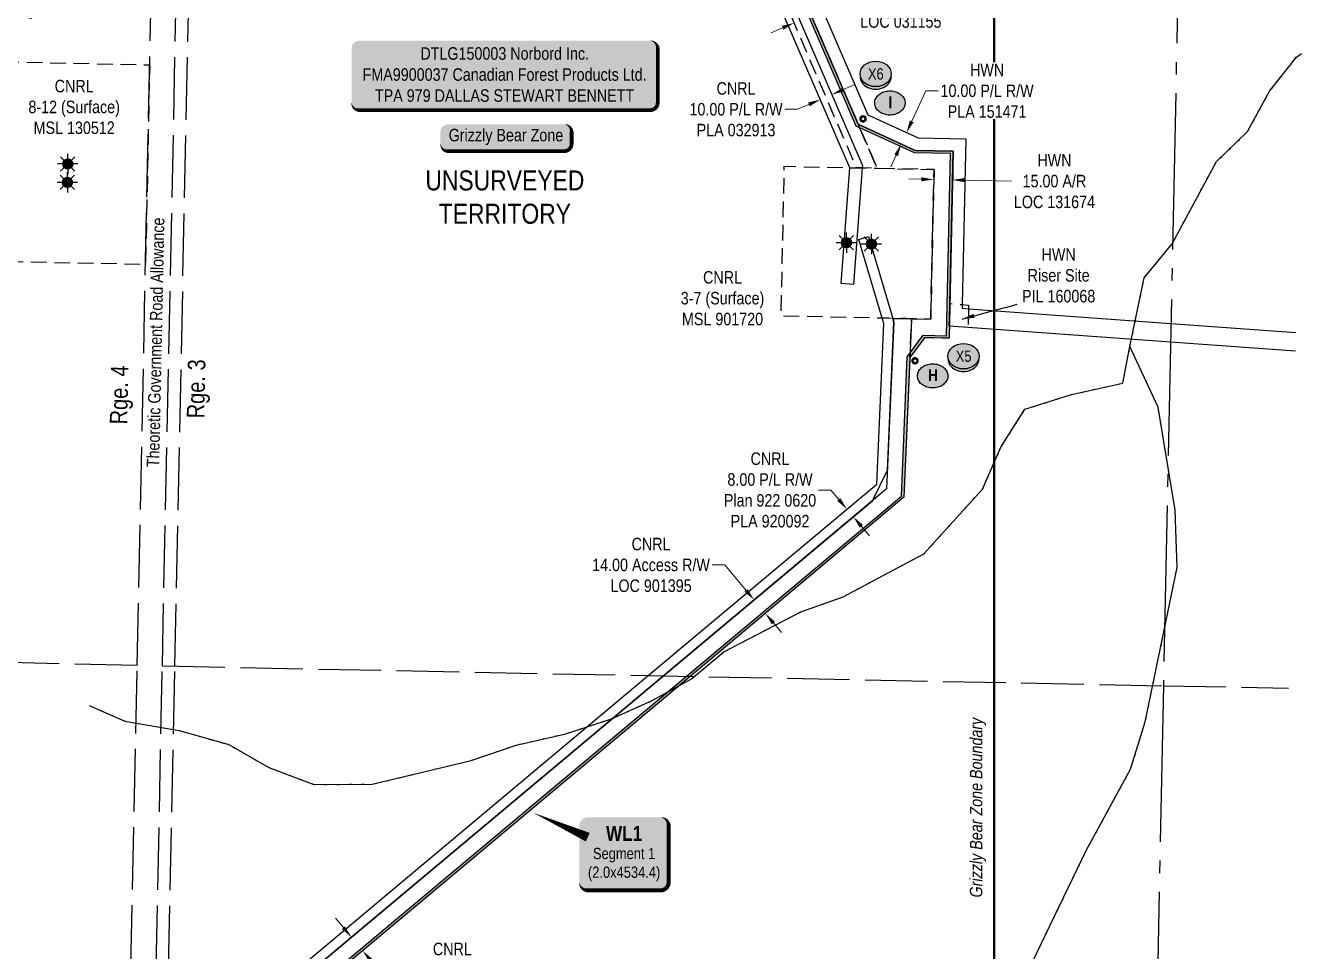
# Model space of a CAD drawing. Extents: x 402981 to 415543, y 6059617 to 6063944.
# Drawn here: x 406219 to 407240, y 6061111 to 6061852 of the extents above; entities that cross this region are included whole.
import ezdxf
from ezdxf.enums import TextEntityAlignment as Align

# ---------------------------------------------------------------- set-up
doc = ezdxf.new("R2010")
doc.units = 0
doc.header["$LTSCALE"] = 5
doc.header["$PDMODE"] = 34
doc.header["$PDSIZE"] = 5
for name, pattern in [('DASHDOT2', [12.7, 6.35, -3.175, 0, -3.175]), ('foc-ACCESSROAD', [3.75, 2.5, -1.25]), ('foc-QUARTERLINE', [33, 25, -3, 2, -3]), ('foc-UNSURVEYED', [12.5, 10, -2.5]), ('foc-WHEELTRACKS', [2, 0.4, -1.6])]:
    doc.linetypes.add(name, pattern=pattern)
doc.layers.get('Defpoints').update_dxf_attribs({"color": 9})
for name, color, linetype in [('AS-SURFACE IMPACT', 7, 'Continuous'), ('AS-WILDLIFE', 131, 'DASHDOT2'), ('AS-WILDLIFE-BLOCK', 131, 'Continuous'), ('CG-NOTES', 7, 'Continuous'), ('D-TXT', 6, 'Continuous'), ('F-AR', 190, 'foc-ACCESSROAD'), ('F-RW', 190, 'Continuous'), ('F-WS', 190, 'foc-ACCESSROAD'), ('F-WS-S', 190, 'Continuous'), ('L-QSEC', 8, 'foc-QUARTERLINE'), ('L-ROAD-T', 7, 'Continuous'), ('L-UNS-T', 3, 'Continuous'), ('L-USEC', 7, 'foc-UNSURVEYED'), ('P-CROSSINGS', 250, 'Continuous'), ('P-PROPOSED', 10, 'Continuous'), ('T-WATER-P3', 160, 'foc-WHEELTRACKS')]:
    doc.layers.add(name, color=color, linetype=linetype)
for name, color, linetype, lineweight in [('F-AR-T', 190, 'Continuous', 9), ('F-RW-T', 190, 'Continuous', 9), ('F-WS-T', 190, 'Continuous', 9)]:
    doc.layers.add(name, color=color, linetype=linetype, lineweight=lineweight)
doc.styles.add('240', font='ARIALN.TTF', dxfattribs={"height": 30})
doc.styles.add('80', font='ARIALN.TTF', dxfattribs={"height": 10})
doc.styles.add('80CG', font='ARIALN.TTF', dxfattribs={"height": 10})
doc.styles.add('80L', font='ARIALN.TTF', dxfattribs={"height": 10})
doc.styles.add('BOLD', font='ARIALNB.TTF')
doc.styles.add('Crossing', font='ARIALN.TTF', dxfattribs={"height": 10})
doc.styles.add('foc-LtypeFont', font='ARIALN.TTF', dxfattribs={"height": 7.35})
doc.linetypes.add('foc-TOPO-flowdirection-NOLINE', pattern='A,0,[">",foc-LtypeFont,S=0.3,R=0,X=0,Y=-0.945],-20,[">",foc-LtypeFont,S=0.3,R=0,X=0,Y=-0.945],0', length=20)
doc.dimstyles.new('Compass 5 000', dxfattribs={"dimscale": 5, "dimtxt": 9, "dimasz": 2, "dimexe": 0.2, "dimexo": 0.0625, "dimgap": 0.5, "dimtad": 0, "dimtih": 1, "dimtoh": 1, "dimzin": 0, "dimdsep": 46, "dimtxsty": '80CG', "dimcen": 0.1, "dimse1": 1, "dimse2": 1, "dimclrd": 256, "dimclrt": 256, "dimaunit": 1, "dimadec": 4, "dimazin": 0, "dimtfac": 0.06, "dimtofl": 0, "dimtmove": 0, "dimatfit": 1, "dimfxl": 0.2, "dimtolj": 1, "dimtzin": 0, "dimlwd": -1, "dimarcsym": 0})

# ---------------------------------------------------------------- blocks, each defined once
blk = doc.blocks.new('*D531')
at = {"layer": 'Defpoints', "color": 0, "transparency": 16777216}
for p in [(406833.7, 6061854), (406867.2, 6061814.1), (406853.4, 6061808.2)]:
    blk.add_point(p, dxfattribs=at)
at = {"layer": 'F-AR-T', "transparency": 16777216}
for p, q in [((406856.6, 6061863.9), (406874.7, 6061871.7)), ((406874.7, 6061871.7), (406884.7, 6061871.7)), ((406824.5, 6061850), (406815.3, 6061846.1))]:
    blk.add_line(p, q, dxfattribs=at)
for points in [[(406856, 6061865.4), (406857.3, 6061862.3), (406847.4, 6061859.9)], [(406823.8, 6061851.5), (406825.1, 6061848.5), (406833.7, 6061854)]]:
    blk.add_solid(points, dxfattribs=at)
at = {"layer": 'F-AR-T', "transparency": 16777216, "insert": (406919.1, 6061871.7), "char_height": 10, "attachment_point": 5, "style": '80CG'}
blk.add_mtext('\\A1;CNRL\\P15.00 A/R\\PLOC 031155', dxfattribs=at)
blk = doc.blocks.new('*D538')
at = {"layer": 'Defpoints', "color": 0, "transparency": 16777216}
for p in [(406960.4, 6061728.3), (406944.8, 6061700.1), (406959.8, 6061699.7)]:
    blk.add_point(p, dxfattribs=at)
at = {"layer": 'F-AR-T', "transparency": 16777216}
for p, q in [((406935.5, 6061728.9), (406925.5, 6061729.1)), ((406970.4, 6061728.1), (407007.7, 6061727.3))]:
    blk.add_line(p, q, dxfattribs=at)
for points in [[(406935.5, 6061730.5), (406935.4, 6061727.2), (406945.5, 6061728.6)], [(406970.5, 6061729.8), (406970.4, 6061726.4), (406960.4, 6061728.3)]]:
    blk.add_solid(points, dxfattribs=at)
at = {"layer": 'F-AR-T', "transparency": 16777216, "insert": (407042, 6061727.3), "char_height": 10, "attachment_point": 5, "style": '80CG'}
blk.add_mtext('\\A1;HWN\\P15.00 A/R\\PLOC 131674', dxfattribs=at)
blk = doc.blocks.new('*D576')
at = {"layer": 'Defpoints', "color": 0, "transparency": 16777216}
for p in [(406479.4, 6061122.1), (406488.4, 6061111.4), (406488.4, 6061111.3)]:
    blk.add_point(p, dxfattribs=at)
at = {"layer": 'F-AR-T', "transparency": 16777216}
for p, q in [((406473, 6061129.8), (406466.6, 6061137.4)), ((406494.9, 6061103.7), (406501.3, 6061096)), ((406501.3, 6061096), (406511.3, 6061096))]:
    blk.add_line(p, q, dxfattribs=at)
for points in [[(406474.3, 6061130.8), (406471.8, 6061128.7), (406479.5, 6061122.1)], [(406496.1, 6061104.8), (406493.6, 6061102.6), (406488.4, 6061111.4)]]:
    blk.add_solid(points, dxfattribs=at)
at = {"layer": 'F-AR-T', "transparency": 16777216, "insert": (406560.2, 6061096), "char_height": 10, "attachment_point": 5, "style": '80CG'}
blk.add_mtext('\\A1;CNRL\\P14.00 Access R/W\\PLOC 901395', dxfattribs=at)
blk = doc.blocks.new('*D577')
at = {"layer": 'Defpoints', "color": 0, "transparency": 16777216}
for p in [(406833.5, 6061418.8), (406842.5, 6061408.1), (406801.7, 6061392.1)]:
    blk.add_point(p, dxfattribs=at)
at = {"layer": 'F-AR-T', "transparency": 16777216}
for p, q in [((406778.2, 6061420.1), (406768.2, 6061420.1)), ((406795.2, 6061399.8), (406778.2, 6061420.1)), ((406817.1, 6061373.7), (406823.5, 6061366.1))]:
    blk.add_line(p, q, dxfattribs=at)
for points in [[(406796.5, 6061400.8), (406794, 6061398.7), (406801.7, 6061392.1)], [(406818.3, 6061374.8), (406815.8, 6061372.6), (406810.6, 6061381.4)]]:
    blk.add_solid(points, dxfattribs=at)
at = {"layer": 'F-AR-T', "transparency": 16777216, "insert": (406719.2, 6061420.1), "char_height": 10, "attachment_point": 5, "style": '80CG'}
blk.add_mtext('\\A1;CNRL\\P14.00 Access R/W\\PLOC 901395', dxfattribs=at)
blk = doc.blocks.new('*D584')
at = {"layer": 'Defpoints', "color": 0, "transparency": 16777216}
for p in [(406850.7, 6061802), (406859.8, 6061806), (406854.7, 6061792.7)]:
    blk.add_point(p, dxfattribs=at)
at = {"layer": 'F-RW-T', "transparency": 16777216}
for p, q in [((406873.1, 6061800.6), (406882.2, 6061804.6)), ((406836.3, 6061784.8), (406826.3, 6061784.8)), ((406845.5, 6061788.7), (406836.3, 6061784.8))]:
    blk.add_line(p, q, dxfattribs=at)
for points in [[(406872.4, 6061802.1), (406873.7, 6061799.1), (406863.9, 6061796.6)], [(406844.9, 6061790.2), (406846.2, 6061787.2), (406854.7, 6061792.7)]]:
    blk.add_solid(points, dxfattribs=at)
at = {"layer": 'F-RW-T', "transparency": 16777216, "insert": (406787.2, 6061784.8), "char_height": 10, "attachment_point": 5, "style": '80CG'}
blk.add_mtext('\\A1;CNRL\\P10.00 P/L R/W\\PPLA 032913', dxfattribs=at)
blk = doc.blocks.new('*D606')
at = {"layer": 'Defpoints', "color": 0, "transparency": 16777216}
for p in [(406199.1, 6061874.5), (406214.1, 6061874.2), (406198.8, 6061859.3)]:
    blk.add_point(p, dxfattribs=at)
at = {"layer": 'F-RW-T', "transparency": 16777216}
for p, q in [((406188.8, 6061859.5), (406178.8, 6061859.8)), ((406223.8, 6061858.8), (406233.7, 6061858.6))]:
    blk.add_line(p, q, dxfattribs=at)
for points in [[(406188.8, 6061861.2), (406188.7, 6061857.9), (406198.8, 6061859.3)], [(406223.8, 6061860.5), (406223.7, 6061857.2), (406213.8, 6061859)]]:
    blk.add_solid(points, dxfattribs=at)
at = {"layer": 'F-RW-T', "transparency": 16777216, "insert": (406139.7, 6061859.8), "char_height": 10, "attachment_point": 5, "style": '80CG'}
blk.add_mtext('\\A1;CNRL\\P15.00 P/L R/W\\PPLA 131818', dxfattribs=at)
blk = doc.blocks.new('*D612')
at = {"layer": 'Defpoints', "color": 0, "transparency": 16777216}
for p in [(406922.5, 6061766.7), (406923.6, 6061766.1), (406918.3, 6061757.6)]:
    blk.add_point(p, dxfattribs=at)
at = {"layer": 'F-RW-T', "transparency": 16777216}
for p, q in [((406927.8, 6061775.2), (406939, 6061799.6)), ((406939, 6061799.6), (406949, 6061799.6)), ((406915.3, 6061748), (406911.1, 6061738.9))]:
    blk.add_line(p, q, dxfattribs=at)
for points in [[(406926.3, 6061775.9), (406929.3, 6061774.5), (406923.6, 6061766.1)], [(406913.8, 6061748.6), (406916.8, 6061747.3), (406919.4, 6061757)]]:
    blk.add_solid(points, dxfattribs=at)
at = {"layer": 'F-RW-T', "transparency": 16777216, "insert": (406988.1, 6061799.6), "char_height": 10, "attachment_point": 5, "style": '80CG', "bg_fill": 3, "box_fill_scale": 1.1, "bg_fill_color": 256, "bg_fill_true_color": 13158600, "bg_fill_transparency": 0}
blk.add_mtext('\\A1;HWN\\P10.00 P/L R/W\\PPLA 151471', dxfattribs=at)
blk = doc.blocks.new('*D651')
at = {"layer": 'Defpoints', "color": 0, "transparency": 16777216}
for p in [(406875.9, 6061464.8), (406872.4, 6061461.9), (406877.6, 6061455.7)]:
    blk.add_point(p, dxfattribs=at)
at = {"layer": 'F-RW-T', "transparency": 16777216}
for p, q in [((406863.1, 6061480.1), (406853.1, 6061480.1)), ((406869.5, 6061472.5), (406863.1, 6061480.1)), ((406887.5, 6061451), (406893.9, 6061443.3))]:
    blk.add_line(p, q, dxfattribs=at)
for points in [[(406870.8, 6061473.5), (406868.2, 6061471.4), (406875.9, 6061464.8)], [(406888.8, 6061452.1), (406886.2, 6061449.9), (406881.1, 6061458.7)]]:
    blk.add_solid(points, dxfattribs=at)
at = {"layer": 'F-RW-T', "transparency": 16777216, "insert": (406814.4, 6061480.1), "char_height": 10, "attachment_point": 5, "style": '80CG'}
blk.add_mtext('\\A1;CNRL\\P8.00 P/L R/W\\PPlan 922 0620\\PPLA 920092', dxfattribs=at)
blk = doc.blocks.new('*U666')
h = blk.add_hatch(color=255)
edge = h.paths.add_edge_path()
edge.add_line((-116.5, -28.5), (116.5, -28.5))
edge.add_arc((116.5, -22.5), 6, 270, 360)
edge.add_line((122.5, -22.5), (122.5, 21))
edge.add_arc((116.5, 21), 6, 0, 90)
edge.add_line((116.5, 27), (-116.5, 27))
edge.add_arc((-116.5, 21), 6, 90, 180)
edge.add_line((-122.5, 21), (-122.5, -22.5))
edge.add_arc((-116.5, -22.5), 6, 180, 270)
at = {"color": 44, "flags": 128}
blk.add_lwpolyline([(-116.5, -28.5, 3, 3, 0), (116.5, -28.5, 3, 3, 0.414214), (122.5, -22.5, 3, 3, 0), (122.5, 21, 3, 0, 0.414214), (116.5, 27, 0, 0, 0), (-116.5, 27, 0, 0, 0.414214), (-122.5, 21, 0, 0, 0), (-122.5, -22.5, 0, 3, 0.414214)], format="xyseb", close=True, dxfattribs=at)
at = {"color": 44, "style": '80'}
blk.add_attdef('ENTER_TEXT_001', (-36, -5), '', height=10, dxfattribs=at)
blk = doc.blocks.new('xing2')
h = blk.add_hatch(color=50)
h.dxf.hatch_style = 1
edge = h.paths.add_edge_path()
edge.add_ellipse((0, 0), major_axis=(-12.5, 0), ratio=0.816297, start_angle=0, end_angle=360)
h = blk.add_hatch(color=250)
h.dxf.hatch_style = 1
edge = h.paths.add_edge_path()
edge.add_ellipse((0, -2), major_axis=(-12.5, 0), ratio=0.816297, start_angle=0, end_angle=180)
edge.add_line((12.5, -2), (12.5, 0))
edge.add_ellipse((0, 0), major_axis=(-12.5, 0), ratio=0.816297, start_angle=0, end_angle=180, ccw=False)
edge.add_line((-12.5, 0), (-12.5, -2))
at = {"color": 250}
blk.add_ellipse((0, 0), major_axis=(-12.5, 0), ratio=0.816297, dxfattribs=at)
blk.add_ellipse((0, -2), major_axis=(-12.5, 0), ratio=0.816297, start_param=0, end_param=3.141593, dxfattribs=at)
at = {"color": 250, "style": 'Crossing'}
blk.add_attdef('CROSSING', text='', height=9, dxfattribs=at).set_placement((0.1, 0), align=Align.MIDDLE_CENTER)
at = {"color": 250, "style": 'Crossing', "flags": 1}
for tag, p in [('OWNER', (0.1, -12.5)), ('DESCRIPTION', (0.1, -25.8)), ('LOCATION', (0.1, -39.3)), ('DWG_REF', (0.1, -52.8))]:
    blk.add_attdef(tag, text='', height=9, dxfattribs=at).set_placement(p, align=Align.MIDDLE_CENTER)
blk = doc.blocks.new('*U688')
h = blk.add_hatch(color=255)
edge = h.paths.add_edge_path()
edge.add_line((-46.5, -11.5), (46.5, -11.5))
edge.add_arc((46.5, -5.5), 6, 270, 360)
edge.add_line((52.5, -5.5), (52.5, 4))
edge.add_arc((46.5, 4), 6, 0, 90)
edge.add_line((46.5, 10), (-46.5, 10))
edge.add_arc((-46.5, 4), 6, 90, 180)
edge.add_line((-52.5, 4), (-52.5, -5.5))
edge.add_arc((-46.5, -5.5), 6, 180, 270)
at = {"color": 131, "flags": 128}
blk.add_lwpolyline([(-46.5, -11.5, 3, 3, 0), (46.5, -11.5, 3, 3, 0.414214), (52.5, -5.5, 3, 3, 0), (52.5, 4, 3, 0, 0.414214), (46.5, 10, 0, 0, 0), (-46.5, 10, 0, 0, 0.414214), (-52.5, 4, 0, 0, 0), (-52.5, -5.5, 0, 3, 0.414214)], format="xyseb", close=True, dxfattribs=at)
at = {"color": 131, "style": '80'}
blk.add_attdef('ENTER_TEXT_001', (-36, -5), '', height=10, dxfattribs=at)
blk = doc.blocks.new('GAS')
h = blk.add_hatch(color=255)
h.dxf.hatch_style = 1
edge = h.paths.add_edge_path()
edge.add_arc((0, 0), 0.9, 0, 360)
for p, q in [((-0.81, 0), (-1.62, 0)), ((-0.57, 0.57), (-1.14, 1.14)), ((0, 0.81), (0, 1.62)), ((0.57, 0.57), (1.14, 1.14)), ((1.62, 0), (0.81, 0)), ((-0.57, -0.57), (-1.14, -1.14)), ((0, -0.81), (0, -1.62)), ((1.14, -1.14), (0.57, -0.57))]:
    blk.add_line(p, q)
blk.add_circle((0, 0), 0.8)
blk = doc.blocks.new('AA')
at = {"const_width": 4}
blk.add_lwpolyline([(-1, 0, 1), (1, 0, 1)], format="xyb", close=True, dxfattribs=at)
blk.add_circle((0, 0), 2)
blk = doc.blocks.new('Route_Letters')
h = blk.add_hatch(color=255)
h.dxf.hatch_style = 1
edge = h.paths.add_edge_path()
edge.add_ellipse((-0.1, 0.5), major_axis=(-12, 0), ratio=0.789318, start_angle=0, end_angle=360)
at = {"color": 5}
blk.add_open_spline([(-12.3, 0.5), (-12.3, -0.3), (-12.2, -1), (-11.7, -2.8), (-11.1, -3.9), (-9.6, -5.8), (-8.5, -6.7), (-6.2, -8), (-4.9, -8.5), (-2.1, -9.2), (-0.7, -9.3), (2.2, -9.1), (3.6, -8.8), (6.3, -7.9), (7.5, -7.2), (9.5, -5.6), (10.4, -4.6), (11.6, -2.5), (12, -1.4), (12.2, 0.9), (12, 2.1), (11.2, 4.3), (10.5, 5.4), (8.8, 7.2), (7.7, 8), (5.3, 9.2), (3.9, 9.7), (1.1, 10.2), (-0.4, 10.2), (-3.2, 9.9), (-4.6, 9.6), (-7.2, 8.5), (-8.3, 7.7), (-10.2, 6), (-11, 5), (-12, 2.9), (-12.3, 1.7), (-12.3, 0.5), (-12.3, 0.5), (-12.3, 0.5)], degree=3, knots=[0, 0, 0, 0, 0.219529, 0.219529, 0.575727, 0.575727, 0.931924, 0.931924, 1.288121, 1.288121, 1.644318, 1.644318, 2.000515, 2.000515, 2.356712, 2.356712, 2.712909, 2.712909, 3.069107, 3.069107, 3.425304, 3.425304, 3.781501, 3.781501, 4.137698, 4.137698, 4.493895, 4.493895, 4.850092, 4.850092, 5.20629, 5.20629, 5.562487, 5.562487, 5.918684, 5.918684, 6.274881, 6.274881, 6.283185, 6.283185, 6.283185, 6.283185], dxfattribs=at)
at = {"color": 14, "style": 'BOLD'}
blk.add_attdef('A', text='', height=9.5, dxfattribs=at).set_placement((0.2, 1), align=Align.MIDDLE)

msp = doc.modelspace()

# ---------------------------------------------------------------- hatches: boundary and pattern name
at = {"layer": 'CG-NOTES'}
h = msp.add_hatch(color=254, dxfattribs=at)
edge = h.paths.add_edge_path()
edge.add_line((406668.436, 6061159.663), (406726.736, 6061159.663))
edge.add_arc((406726.736, 6061166.263), 6.6, 270, 360)
edge.add_line((406733.336, 6061166.263), (406733.336, 6061211.465))
edge.add_arc((406726.736, 6061211.465), 6.6, 0, 90)
edge.add_line((406726.736, 6061218.065), (406668.436, 6061218.065))
edge.add_arc((406668.436, 6061211.465), 6.6, 90, 180)
edge.add_line((406661.836, 6061211.465), (406661.836, 6061166.263))
edge.add_arc((406668.436, 6061166.263), 6.6, 180, 270)
at = {"layer": 'P-PROPOSED'}
h = msp.add_hatch(color=256, dxfattribs=at)
h.dxf.hatch_style = 1
h.paths.add_polyline_path([(405711.676, 6060412.872), (405687.843, 6060441.478), (405706.61, 6060457.113), (405803.065, 6060532.605), (405813.105, 6060541.999), (405979.699, 6060363.944), (405987.007, 6060370.781), (405823.829, 6060545.215), (405824.572, 6060557.669), (406049.226, 6060745.913), (406298.731, 6060955.012), (406329.433, 6060980.739), (406749.138, 6061332.443), (406919.497, 6061475.211), (406924.276, 6061586.789), (406936.926, 6061603.998), (406955.675, 6061603.606), (406958.907, 6061749.32), (406930.034, 6061749.954), (406883.389, 6061771.388), (406834.997, 6061883.756), (406896.892, 6061978.326), (406916.788, 6062008.728), (406887.078, 6062121.646), (406828.198, 6062198.542), (406685.44, 6062370.435), (406686.875, 6062385.999), (406693.712, 6062391.674), (406701.388, 6062398.044), (406703.745, 6062400.006), (406610.996, 6062511.682), (406604.576, 6062519.413), (406578.151, 6062551.231), (406556.982, 6062533.667), (406549.286, 6062534.374), (406400.839, 6062713.122), (406402.726, 6062734.347), (406394.899, 6062743.656), (406383.465, 6062734.043), (406365.985, 6062755.091), (406336.552, 6062790.499), (406288.711, 6062847.852), (406279.286, 6062859.474), (406269.84, 6062871.123), (406206.118, 6062949.712), (406181.037, 6062980.445), (406177.201, 6062985.179), (406167.776, 6062996.794), (405948.445, 6063267.118), (405878.985, 6063254.591), (405836.062, 6063258.424), (405836.24, 6063260.416), (405878.895, 6063256.607), (405949.253, 6063269.296), (406169.329, 6062998.054), (406178.755, 6062986.438), (406182.589, 6062981.707), (406207.669, 6062950.974), (406271.393, 6062872.383), (406280.84, 6062860.734), (406290.256, 6062849.122), (406338.089, 6062791.779), (406367.524, 6062756.368), (406383.718, 6062736.868), (406395.143, 6062746.474), (406404.791, 6062734.998), (406402.904, 6062713.766), (406550.295, 6062536.29), (406556.341, 6062535.734), (406578.412, 6062554.047), (406606.114, 6062520.69), (406612.535, 6062512.959), (406706.56, 6062399.747), (406702.666, 6062396.506), (406694.99, 6062390.135), (406688.791, 6062384.989), (406687.507, 6062371.076), (406829.762, 6062199.789), (406888.91, 6062122.543), (406918.949, 6062008.377), (406898.565, 6061977.231), (406837.259, 6061883.56), (406884.922, 6061772.885), (406930.493, 6061751.944), (406960.951, 6061751.275), (406957.631, 6061601.565), (406937.923, 6061601.977), (406926.248, 6061586.095), (406921.457, 6061474.244), (406750.423, 6061330.91), (406330.717, 6060979.206), (406300.016, 6060953.479), (406050.51, 6060744.38), (405826.517, 6060556.69), (405825.877, 6060545.953), (405989.833, 6060370.687), (405979.605, 6060361.117), (405813.011, 6060539.172), (405804.367, 6060531.085), (405707.867, 6060455.557), (405690.66, 6060441.222), (405713.213, 6060414.152)])

# ---------------------------------------------------------------- linework, layer by layer
at = {"layer": 'AS-WILDLIFE', "const_width": 2, "flags": 128}
msp.add_lwpolyline([(405448.474, 6063348.749), (406993.795, 6062355.327), (406993.795, 6060421.621)], dxfattribs=at)
at = {"layer": 'CG-NOTES', "color": 1, "true_color": 0xff1414, "flags": 128}
msp.add_lwpolyline([(406624.83, 6061221.812, 0, 7.5, 0), (406668.539, 6061202.21, 0, 0, 0)], format="xyseb", dxfattribs=at)
msp.add_lwpolyline([(406668.436, 6061159.663, 3.3, 3.3, 0), (406726.736, 6061159.663, 3.3, 3.3, 0.41421356), (406733.336, 6061166.263, 3.3, 3.3, 0), (406733.336, 6061211.465, 3.3, 0, 0.41421356), (406726.736, 6061218.065, 0, 0, 0), (406668.436, 6061218.065, 0, 0, 0.41421356), (406661.836, 6061211.465, 0, 0, 0), (406661.836, 6061166.263, 0, 3.3, 0.41421356)], format="xyseb", close=True, dxfattribs=at)
at = {"layer": 'F-AR', "flags": 128}
for points in [[(406887.071, 6061767.895), (406900.122, 6061737.589), (406888.254, 6061737.861), (406883.625, 6061737.97), (406820.295, 6061885.029), (406884.937, 6061983.796), (406890.324, 6061992.027), (406898.163, 6062004.004), (406902.586, 6062031.27), (406879.751, 6062118.058), (406873.089, 6062126.758), (406868.252, 6062133.072), (406821.943, 6062193.554), (406647.948, 6062403.06), (406648.364, 6062403.406), (406655.639, 6062409.447), (406680.805, 6062379.146), (406681.193, 6062378.679), (406829.762, 6062199.789), (406881.035, 6062132.82), (406888.91, 6062122.543), (406918.55, 6062009.891), (406918.949, 6062008.377), (406903.978, 6061985.501), (406898.565, 6061977.231), (406837.259, 6061883.56), (406885.492, 6061771.559), (406887.071, 6061767.895)], [(406958.195, 6061627.005), (406957.796, 6061609.017), (406957.631, 6061601.565), (406937.923, 6061601.977), (406926.248, 6061586.095), (406926.466, 6061591.2), (406927.537, 6061616.208), (406927.579, 6061617.19), (406942.972, 6061616.868), (406945.628, 6061736.614), (406900.119, 6061737.597), (406887.071, 6061767.895), (406885.493, 6061771.559), (406884.922, 6061772.885), (406930.493, 6061751.944), (406960.951, 6061751.275), (406958.195, 6061627.005)]]:
    msp.add_lwpolyline(points, close=True, dxfattribs=at)
at = {"layer": 'F-RW'}
for points in [[(406825.95, 6061884.539), (406888.4, 6061739.791), (406888.254, 6061737.861), (406888.254, 6061737.861), (406881.204, 6061644.606), (406871.237, 6061645.359), (406878.247, 6061738.089), (406814.642, 6061885.519)], [(407234.792, 6061591.261), (407134.919, 6061598.483), (406972.8, 6061610.19), (406957.846, 6061611.288), (406958.195, 6061627.005), (406958.245, 6061629.275), (406960.951, 6061751.275), (406930.527, 6061751.944), (406884.913, 6061772.906), (406837.259, 6061883.56)], [(406848.568, 6061882.58), (406892.575, 6061780.394), (406932.844, 6061761.894), (406971.17, 6061761.052), (406968.226, 6061628.535), (406968.164, 6061625.551), (406973.118, 6061625.185), (407135.227, 6061613.472), (407235.1, 6061606.258)], [(406331.322, 6061008.411), (406716.955, 6061331.571), (406899.895, 6061484.875), (406905.402, 6061613.473), (406904.231, 6061617.594), (406885.448, 6061680.671), (406893.116, 6061682.946), (406912.579, 6061617.456), (406913.451, 6061614.467), (406907.736, 6061481.01), (406903.925, 6061477.816), (406729.129, 6061331.331), (406331.102, 6060997.791)], [(406331.102, 6060997.791), (406729.13, 6061331.33), (406896.322, 6061471.445), (406908.38, 6061496.054), (406913.451, 6061614.467), (406912.564, 6061617.48), (406923.53, 6061617.275), (406927.579, 6061617.19), (406927.537, 6061616.208), (406926.466, 6061591.2), (406921.457, 6061474.244), (406750.423, 6061330.91), (406330.717, 6060979.206)]]:
    msp.add_lwpolyline(points, dxfattribs=at)
at = {"layer": 'F-WS', "flags": 128}
for points in [[(406200.637, 6061662.889), (406194.713, 6061663.011), (406194.9, 6061672.128), (406197.612, 6061803.816), (406198.006, 6061822.91), (406205.227, 6061822.761), (406317.97, 6061820.44), (406314.658, 6061660.541), (406212.751, 6061662.64), (406200.637, 6061662.889)], [(406945.628, 6061736.614), (406942.972, 6061616.868), (406927.579, 6061617.19), (406923.53, 6061617.275), (406912.564, 6061617.48), (406909.536, 6061617.568), (406904.218, 6061617.657), (406823.241, 6061619.371), (406825.794, 6061739.22), (406878.247, 6061738.082), (406883.625, 6061737.966), (406888.254, 6061737.861), (406900.119, 6061737.597), (406945.628, 6061736.614)], [(406973.117, 6061625.177), (406972.799, 6061610.16), (406957.846, 6061611.288), (406958.195, 6061627.005), (406958.245, 6061629.275), (406968.222, 6061628.536), (406973.18, 6061628.168), (406973.117, 6061625.177)]]:
    msp.add_lwpolyline(points, close=True, dxfattribs=at)
at = {"layer": 'L-QSEC'}
for p, q in [((407145.785, 6062127.609), (407129.271, 6061323.45)), ((407129.271, 6061323.45), (407113.38, 6060549.288))]:
    msp.add_line(p, q, dxfattribs=at)
at = {"layer": 'L-USEC'}
for p, q in [((406308.012, 6061339.66), (406324.668, 6062143.82)), ((406328.128, 6061339.243), (406344.783, 6062143.403)), ((406338.168, 6061339.064), (406354.824, 6062143.225)), ((406308.012, 6061339.66), (405506.903, 6061357.675)), ((406291.362, 6060535.499), (406308.012, 6061339.66)), ((406311.478, 6060535.083), (406328.128, 6061339.243)), ((406321.518, 6060534.904), (406338.168, 6061339.064)), ((406328.128, 6061339.262), (407129.271, 6061323.45)), ((407129.271, 6061323.45), (407229.252, 6061321.477))]:
    msp.add_line(p, q, dxfattribs=at)
at = {"layer": 'P-PROPOSED', "flags": 128}
for points in [[(406329.433, 6060980.739), (406749.138, 6061332.443), (406919.497, 6061475.211), (406924.276, 6061586.789), (406936.926, 6061603.998), (406955.675, 6061603.606), (406958.907, 6061749.32), (406930.034, 6061749.954), (406883.389, 6061771.388), (406834.997, 6061883.756)], [(406837.259, 6061883.56), (406884.922, 6061772.885), (406930.493, 6061751.944), (406960.951, 6061751.275), (406957.631, 6061601.565), (406937.923, 6061601.977), (406926.248, 6061586.095), (406921.457, 6061474.244), (406750.423, 6061330.91), (406330.717, 6060979.206)]]:
    msp.add_lwpolyline(points, dxfattribs=at)
at = {"layer": 'T-WATER-P3', "flags": 128}
for points in [[(407102.46, 6061594.992), (407113.899, 6061650.03), (407136.279, 6061677.199), (407171.614, 6061743.056), (407196.549, 6061767.015), (407214.209, 6061799.251), (407235.615, 6061826.642), (407239.684, 6061829.482)], [(406225.56, 6060432.637), (406228.672, 6060447.488), (406257.654, 6060468.974), (406328.59, 6060498.111), (406352.861, 6060524.726), (406416.075, 6060610.936), (406439.037, 6060638.395), (406489.089, 6060687.863), (406571.903, 6060749.9), (406625.229, 6060796.429), (406650.508, 6060821.795), (406702.763, 6060867.605), (406824.7, 6060941.259), (406851.958, 6060963.087), (406882.279, 6060980.882), (406919.346, 6060991.812), (406952.441, 6061007.322), (406980.409, 6061029.824), (407002.745, 6061057.653), (407067.455, 6061191.44), (407102.975, 6061256.761), (407114.714, 6061294.469), (407140.178, 6061418.204), (407138.544, 6061463.849), (407124.869, 6061546.534), (407102.46, 6061594.992)], [(406269.625, 6061307.591), (406298.049, 6061295.2), (406341.626, 6061287.567), (406381.211, 6061276.288), (406413.229, 6061258.113), (406449.44, 6061244.501), (406496.029, 6061244.54), (406575.12, 6061263.64), (406611.359, 6061275.985), (406650.977, 6061284.983), (406687.439, 6061296.915), (406720.155, 6061311.568), (406751.507, 6061328.985), (406777.369, 6061350.624), (406839.171, 6061382.472), (406872.859, 6061394.72), (406937.575, 6061428.914), (406984.514, 6061480.853), (406999.083, 6061514.304), (407018.366, 6061544.717), (407055.754, 6061556.563), (407096.768, 6061565.693), (407102.46, 6061594.992)]]:
    msp.add_lwpolyline(points, dxfattribs=at)
at = {"layer": 'T-WATER-P3', "linetype": 'foc-TOPO-flowdirection-NOLINE', "flags": 128}
for points in [[(407102.46, 6061594.992), (407113.899, 6061650.03), (407136.279, 6061677.199), (407171.614, 6061743.056), (407196.549, 6061767.015), (407214.209, 6061799.251), (407235.615, 6061826.642), (407239.684, 6061829.482)], [(406225.56, 6060432.637), (406228.672, 6060447.488), (406257.654, 6060468.974), (406328.59, 6060498.111), (406352.861, 6060524.726), (406416.075, 6060610.936), (406439.037, 6060638.395), (406489.089, 6060687.863), (406571.903, 6060749.9), (406625.229, 6060796.429), (406650.508, 6060821.795), (406702.763, 6060867.605), (406824.7, 6060941.259), (406851.958, 6060963.087), (406882.279, 6060980.882), (406919.346, 6060991.812), (406952.441, 6061007.322), (406980.409, 6061029.824), (407002.745, 6061057.653), (407067.455, 6061191.44), (407102.975, 6061256.761), (407114.714, 6061294.469), (407140.178, 6061418.204), (407138.544, 6061463.849), (407124.869, 6061546.534), (407102.46, 6061594.992)], [(406269.625, 6061307.591), (406298.049, 6061295.2), (406341.626, 6061287.567), (406381.211, 6061276.288), (406413.229, 6061258.113), (406449.44, 6061244.501), (406496.029, 6061244.54), (406575.12, 6061263.64), (406611.359, 6061275.985), (406650.977, 6061284.983), (406687.439, 6061296.915), (406720.155, 6061311.568), (406751.507, 6061328.985), (406777.369, 6061350.624), (406839.171, 6061382.472), (406872.859, 6061394.72), (406937.575, 6061428.914), (406984.514, 6061480.853), (406999.083, 6061514.304), (407018.366, 6061544.717), (407055.754, 6061556.563), (407096.768, 6061565.693), (407102.46, 6061594.992)]]:
    msp.add_lwpolyline(points, dxfattribs=at)

# ---------------------------------------------------------------- block references
at = {"xscale": 0.9992111562800102, "yscale": 0.9992111562800102, "zscale": 0.9992111562800102}
for p, values in [((406910.435, 6061789.409), {'A': 'I'}), ((406944.661, 6061570.997), {'A': 'H'})]:
    msp.add_blockref('Route_Letters', p, dxfattribs=at).add_auto_attribs(values)
for p in [(406888.814, 6061777.151), (406930.4, 6061583.528)]:
    msp.add_blockref('AA', p, dxfattribs=at)
at = {"layer": 'AS-SURFACE IMPACT'}
ref = msp.add_blockref('*U666', (406602.021, 6061812.667), dxfattribs=at)
ref.add_attrib('ENTER_TEXT_001', 'DTLG150003 Norbord Inc.', (406534.582, 6061824.508), dxfattribs={"layer": '0', "color": 44, "height": 10, "style": '80'})
ref.add_attrib('ENTER_TEXT_002', 'FMA9900037 Canadian Forest Products Ltd.', (406488.355, 6061807.664), dxfattribs={"layer": '0', "color": 44, "height": 10, "style": '80'})
ref.add_attrib('ENTER_TEXT_003', 'TPA 979 DALLAS STEWART BENNETT', (406498.228, 6061790.82), dxfattribs={"layer": '0', "color": 44, "height": 10, "style": '80'})
at = {"layer": 'AS-WILDLIFE-BLOCK'}
ref = msp.add_blockref('*U688', (406603.161, 6061762.8), dxfattribs=dict(at, xscale=0.999617, yscale=0.999617, zscale=0.999617))
ref.add_attrib('ENTER_TEXT_001', 'Grizzly Bear Zone', (406557.268, 6061759.182), dxfattribs={"layer": '0', "color": 131, "height": 9.99617, "style": '80'})
at = {"layer": 'F-WS-S', "xscale": 5.000000000000001, "yscale": 5.000000000000001, "zscale": 5.000000000000001}
for p in [(406252.405, 6061741.097), (406252.099, 6061726.299), (406875.543, 6061678.027), (406895.508, 6061676.948)]:
    msp.add_blockref('GAS', p, dxfattribs=at)
at = {"layer": 'P-CROSSINGS'}
for p, values in [((406898.956, 6061813.145), {'CROSSING': 'X6'}), ((406969.223, 6061587.208), {'CROSSING': 'X5'})]:
    msp.add_blockref('xing2', p, dxfattribs=at).add_auto_attribs(values)

# ---------------------------------------------------------------- texts
at = {"layer": 'AS-WILDLIFE', "insert": (406980.803, 6061225.903), "char_height": 10, "attachment_point": 5, "rotation": 89.999999, "style": '240'}
msp.add_mtext_dynamic_manual_height_columns('{\\fArial Narrow|b0|i1|c0|p34;Grizzly Bear Zone Boundary}', width=144.64373, gutter_width=44.981, heights=[0], dxfattribs=at)
at = {"layer": 'CG-NOTES', "color": 1, "true_color": 0xff1414}
for s, insert, char_height, attachment_point, style in [('WL1', (406697.629, 6061205.27), 12, 5, 'BOLD'), ('Segment 1\\P(2.0x4534.4)', (406697.629, 6061193.689), 9, 2, '80')]:
    msp.add_mtext(s, dxfattribs=dict(at, insert=insert, char_height=char_height, attachment_point=attachment_point, style=style))
at = {"layer": 'D-TXT', "color": 3, "char_height": 14, "attachment_point": 1, "rotation": 88.813846, "style": '80L'}
for s, insert in [('Rge. 4', (406286.017, 6061532.791)), ('Rge. 3', (406347.629, 6061537.635))]:
    msp.add_mtext_dynamic_manual_height_columns(s, width=63.83434, gutter_width=47.48, heights=[0], dxfattribs=dict(at, insert=insert))
at = {"layer": 'F-WS-T', "char_height": 10, "attachment_point": 5, "style": '80CG'}
for s, insert in [('\\A1;CNRL\\P8-12 (Surface)\\PMSL 130512', (406257.549, 6061786.658)), ('\\A1;HWN\\PRiser Site\\PPIL 160068', (407045.368, 6061651.879)), ('\\A1;CNRL\\P3-7 (Surface)\\PMSL 901720', (406776.403, 6061633.586))]:
    msp.add_mtext(s, dxfattribs=dict(at, insert=insert))
at = {"layer": 'L-ROAD-T', "style": '80L'}
msp.add_text('Theoretic Government Road Allowance', height=9.99581, rotation=88.793832, dxfattribs=at).set_placement((406322.696, 6061598.265), align=Align.MIDDLE_CENTER)
at = {"layer": 'L-UNS-T', "color": 3, "insert": (406602.204, 6061714.442), "char_height": 16, "attachment_point": 5, "style": '80L'}
msp.add_mtext_dynamic_manual_height_columns('UNSURVEYED TERRITORY', width=126.36078, gutter_width=47.48, heights=[0], dxfattribs=at)

# ---------------------------------------------------------------- dimensions: what is measured, and where the dimension line sits
at = {"layer": 'F-AR-T'}
for base, p1, p2, angle, text, picture, middle in [((406960.442, 6061728.316), (406944.818, 6061700.065), (406959.808, 6061699.732), 358.729274, 'HWN\\P15.00 A/R\\PLOC 131674', '*D538', (407042.03, 6061727.267)), ((406801.655, 6061392.109), (406842.528, 6061408.098), (406833.536, 6061418.827), 129.96457, 'CNRL\\P14.00 Access R/W\\PLOC 901395', '*D577', (406719.227, 6061420.121))]:
    dim = msp.add_linear_dim(base=base, p1=p1, p2=p2, angle=angle, text=text, dimstyle='Compass 5 000', dxfattribs=at)
    dim.commit()
    dim.dimension.update_dxf_attribs({"geometry": picture, "text_midpoint": middle, "dimtype": 161})
dim = msp.add_aligned_dim(p1=(406479.396, 6061122.058), p2=(406488.386, 6061111.329), distance=0.074, text='CNRL\\P14.00 Access R/W\\PLOC 901395', dimstyle='Compass 5 000', dxfattribs=at)
dim.commit()
dim.dimension.update_dxf_attribs({"geometry": '*D576', "text_midpoint": (406560.242, 6061096.048)})
at = {"layer": 'F-RW-T'}
for p1, p2, distance, text, picture, middle in [((406214.062, 6061874.155), (406199.064, 6061874.461), 15.12, 'CNRL\\P15.00 P/L R/W\\PPLA 131818', '*D606', (406139.673, 6061859.754)), ((406859.847, 6061805.973), (406850.668, 6061802.014), 10.167, 'CNRL\\P10.00 P/L R/W\\PPLA 032913', '*D584', (406787.246, 6061784.756)), ((406877.578, 6061455.736), (406872.44, 6061461.867), -4.577, 'CNRL\\P8.00 P/L R/W\\PPlan 922 0620\\PPLA 920092', '*D651', (406814.378, 6061480.137))]:
    dim = msp.add_aligned_dim(p1=p1, p2=p2, distance=distance, text=text, dimstyle='Compass 5 000', dxfattribs=at)
    dim.commit()
    dim.dimension.update_dxf_attribs({"geometry": picture, "text_midpoint": middle})

# ---------------------------------------------------------------- leaders
at = {"layer": 'F-WS-T', "path_type": 1}
msp.add_leader([(406968.083, 6061616.962), (407012.252, 6061628.738)], dimstyle='Compass 5 000', override={"dimgap": 0.5, "dimtad": 0}, dxfattribs=at)

# ---------------------------------------------------------------- next in the draw order: dimensions: what is measured, and where the dimension line sits
at = {"layer": 'F-RW-T'}
dim = msp.add_linear_dim(base=(406923.621, 6061766.132), p1=(406918.307, 6061757.56), p2=(406922.485, 6061766.653), angle=65.325439, text='HWN\\P10.00 P/L R/W\\PPLA 151471', dimstyle='Compass 5 000', override={"dimtfill": 1}, dxfattribs=at)
dim.commit()
dim.dimension.update_dxf_attribs({"geometry": '*D612', "text_midpoint": (406988.077, 6061799.589), "dimtype": 161})

# ---------------------------------------------------------------- next in the draw order: dimensions: what is measured, and where the dimension line sits
at = {"layer": 'F-AR-T'}
dim = msp.add_linear_dim(base=(406833.672, 6061853.967), p1=(406867.177, 6061814.089), p2=(406853.4, 6061808.156), angle=203.298642, text='CNRL\\P15.00 A/R\\PLOC 031155', dimstyle='Compass 5 000', dxfattribs=at)
dim.commit()
dim.dimension.update_dxf_attribs({"geometry": '*D531', "text_midpoint": (406919.076, 6061871.652), "dimtype": 161})

doc.saveas('drawing.dxf')
